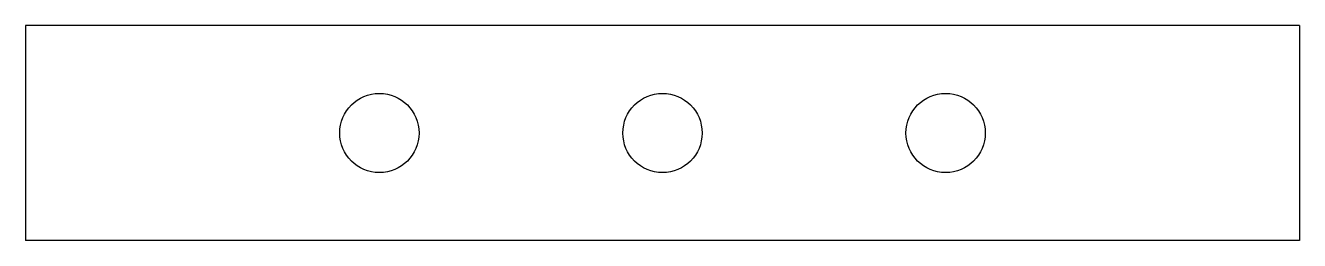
# Model space of a CAD drawing. Header units: millimetres. Extents: x 770 to 1220, y 359 to 435.
import ezdxf

# ---------------------------------------------------------------- set-up
doc = ezdxf.new("R2010")
doc.units = ezdxf.units.MM
doc.layers.add('BLOCK_control_panel_front_3_holes', color=7, linetype='CONTINUOUS')

msp = doc.modelspace()

# ---------------------------------------------------------------- linework, layer by layer
at = {"layer": 'BLOCK_control_panel_front_3_holes'}
for p, q in [((770, 435.41), (770, 359.41)), ((1220, 435.41), (770, 435.41)), ((1220, 435.41), (1220, 359.41)), ((1220, 359.41), (770, 359.41))]:
    msp.add_line(p, q, dxfattribs=at)
for centre in [(895, 397.41), (995, 397.41), (1095, 397.41)]:
    msp.add_circle(centre, 14, dxfattribs=at)

doc.saveas('drawing.dxf')
